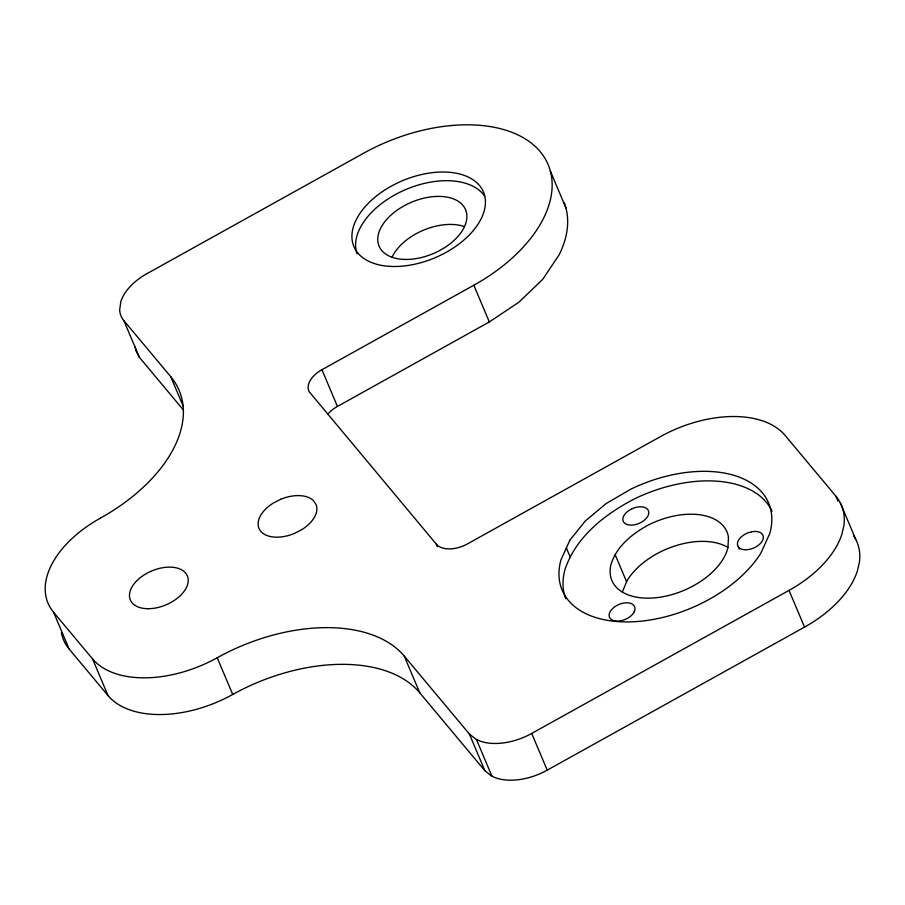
<?xml version="1.0" encoding="UTF-8"?>
<svg xmlns="http://www.w3.org/2000/svg" width="905" height="905" viewBox="0 0 905 905"><rect width="100%" height="100%" fill="white"/><g stroke="black" fill="none" stroke-linecap="round" stroke-linejoin="round"><path stroke-width="1.36" d="M622.369 591.972L626.882 581.044A62.456 37.15 -22.9 0 1 728.129 547.548M328.017 413.958A24.786 14.752 -22.9 0 1 337.441 406.435L489.334 321.942L518.916 302.202L542.717 279.317L559.132 254.837A140.524 83.588 -22.9 0 0 564.166 202.573M147.289 273.48L363.527 153.273A140.524 83.588 -22.9 0 1 540.228 151.678A140.524 83.588 -22.9 0 1 473.824 285.233L321.931 369.726A24.786 14.752 -22.9 0 0 309.137 391.661L436.323 544.154L437.387 546.688M404.241 656.068L469.367 734L475.872 739.204L480.08 741.093A49.583 29.492 -22.9 0 0 531.71 733.435L789.024 590.399L804.534 627.108L547.22 770.155A49.583 29.492 -22.9 0 1 495.589 777.802L491.37 775.924L484.876 770.709L419.75 692.789L404.241 656.068A148.737 88.475 -22.9 0 0 217.211 657.754A99.165 59.006 -22.9 0 1 92.514 658.874L53.61 612.312A99.165 58.961 -22.9 0 1 100.478 518.09M838.019 501.223L835.881 496.155L785.155 435.475A99.165 58.983 -22.9 0 0 660.48 436.595L467.489 543.882A24.786 14.74 -22.9 0 1 436.323 544.154M147.255 273.446A49.583 29.548 -22.9 0 0 120.851 301.512L119.675 309.883A49.583 29.492 -22.9 0 0 123.861 320.608L170.751 376.706L183.048 405.825M135.196 346.592L135.795 350.484L139.37 357.317L183.557 410.191M61.393 632.821A99.165 58.972 -22.9 0 0 69.119 649.021L108.034 695.583A99.154 58.995 -22.9 0 0 232.721 694.463A148.737 88.475 -22.9 0 1 419.75 692.789M840.225 502.648L855.734 539.357M738.254 546.541L739.34 549.131M550.353 171.056L565.863 207.765M615.106 554.573L626.588 581.745M473.824 285.233L489.334 321.942M566.372 547.944L570.41 557.491M531.71 733.435L547.22 770.155M321.931 369.726L337.441 406.435M476.415 739.453L491.924 776.173M469.367 734L484.876 770.709M123.861 320.608L139.37 357.317M217.211 657.754L232.721 694.463M92.525 658.874L108.034 695.583M53.61 612.312L69.119 649.021M392.069 257.167A46.924 27.919 -22.9 0 1 464.378 226.589M853.743 536.02A99.165 58.983 -22.9 0 1 859.354 562.537L857.352 571.066A99.165 58.983 -22.9 0 1 804.534 627.108M357.023 253.773A70.285 41.811 -22.9 0 1 403.404 190.57A70.285 41.811 -22.9 0 1 484.639 196.102M835.869 496.166A99.188 58.995 -22.9 0 1 843.856 525.828L841.842 534.357A99.188 58.995 -22.9 0 1 788.968 590.433M170.751 376.706A148.737 88.475 -22.9 0 1 100.466 518.067M565.749 598.612A112.039 66.642 -22.9 0 1 565.025 569.336C576.225 536.405 605.219 513.916 635.14 498.553A112.039 66.642 -22.9 0 1 772.056 511.246M728.468 537.208L727.948 547.548A62.456 37.15 -22.9 0 1 659.722 597.255A62.456 37.15 -22.9 0 1 610.898 564.799C616.384 546.382 632.256 533.69 648.568 524.911A62.456 37.15 -22.9 0 1 728.468 537.208M569.912 540.149L560.998 559.788A112.039 66.642 -22.9 0 0 631.26 621.848A112.039 66.642 -22.9 0 0 760.879 553.102L769.782 533.464A112.039 66.642 -22.9 0 0 631.102 489.005L606.203 503.508L585.331 520.963L569.912 540.149M634.201 611.837L632.618 614.212A13.643 8.111 -22.9 0 1 614.529 620.83A13.643 8.111 -22.9 0 1 611.531 609.676L613.85 607.447A13.643 8.111 -22.9 0 1 629.62 603.058A13.643 8.111 -22.9 0 1 634.201 611.837M631.826 508.836L628.771 510.578A13.666 8.122 -22.9 0 0 623.466 521.755L624.914 523.395A13.666 8.122 -22.9 0 0 639.801 523.079L642.855 521.337A13.666 8.122 -22.9 0 0 647.539 509.277A13.666 8.122 -22.9 0 0 631.826 508.836M280.765 499.255L273.593 502.897A30.94 18.405 -22.9 0 0 260.018 530.307A30.94 18.405 -22.9 0 0 294.227 533.52L301.399 529.889A30.94 18.405 -22.9 0 0 316.105 504.605L313.379 500.578A30.94 18.405 -22.9 0 0 280.765 499.255M751.682 531.778L748.311 532.717A13.643 8.111 -22.9 0 0 737.586 545.274L738.571 547.152A13.643 8.111 -22.9 0 0 745.788 549.788L749.08 549.448A13.643 8.111 -22.9 0 0 763.277 538.158A13.643 8.111 -22.9 0 0 751.682 531.778M404.659 259.43A46.924 27.897 -22.9 0 0 466.607 213.15A46.924 27.897 -22.9 0 0 395.757 211.17A46.924 27.897 -22.9 0 0 404.659 259.43M389.84 266.364A70.285 41.811 -22.9 0 0 485.238 198.772A70.285 41.811 -22.9 0 0 380.96 192.618A70.285 41.811 -22.9 0 0 389.84 266.364M148.499 608.703A30.94 18.405 -22.9 0 0 187.833 577.3A30.94 18.405 -22.9 0 0 140.185 577.729A30.94 18.405 -22.9 0 0 148.499 608.703"/></g></svg>
